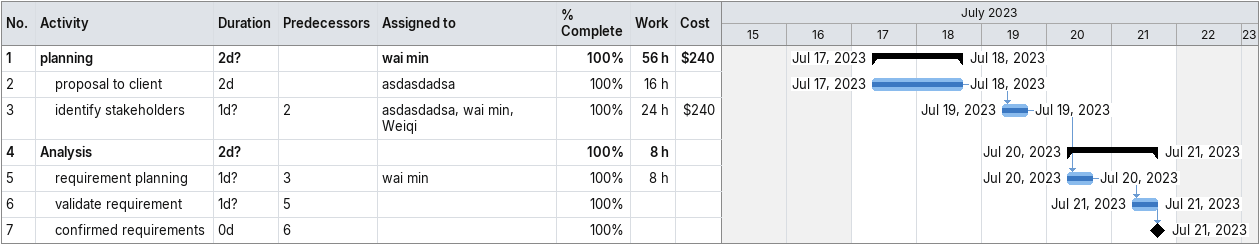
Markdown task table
| ID | Level | Task | Duration | Start | Finish | Predecessors | Resources | % complete | Work (h) | Cost ($) |
|---|---|---|---|---|---|---|---|---|---|---|
| 1 | 1 | **planning** | 2d? | 2023-07-17 | 2023-07-18 |  | wai min | 100 | 56 | 240 |
| 2 | 2 | proposal to client | 2d | 2023-07-17 | 2023-07-18 |  | asdasdadsa | 100 | 16 |  |
| 3 | 2 | identify stakeholders | 1d? | 2023-07-19 | 2023-07-19 | 2 | asdasdadsa, wai min, Weiqi | 100 | 24 | 240 |
| 4 | 1 | **Analysis** | 2d? | 2023-07-20 | 2023-07-21 |  |  | 100 | 8 |  |
| 5 | 2 | requirement planning | 1d? | 2023-07-20 | 2023-07-20 | 3 | wai min | 100 | 8 |  |
| 6 | 2 | validate requirement | 1d? | 2023-07-21 | 2023-07-21 | 5 |  | 100 |  |  |
| 7 | 2 | confirmed requirements | 0d | 2023-07-21 | 2023-07-21 | 6 |  | 100 |  |  |
